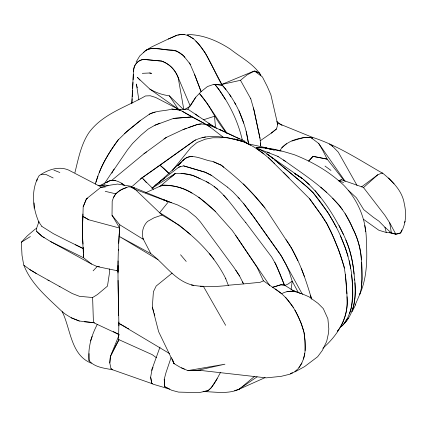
<?xml version="1.0" encoding="UTF-8"?>
<svg xmlns="http://www.w3.org/2000/svg" width="427" height="427" viewBox="0 0 427 427"><rect width="100%" height="100%" fill="white"/><g stroke="black" fill="none" stroke-linecap="round" stroke-linejoin="round"><path stroke-width="0.64" d="M118.925 325.865C118.343 293.29 116.806 260.614 119.72 228.103L112.023 215.277L112.189 201.213L113.555 197.386L115.744 193.821L120.083 190.383L122.122 189.257L128.602 186.759L133.715 187.506L168.542 201.661L177.717 204.997L187.229 209.945L195.844 216.937L200.37 221.88L234.081 267.686L239.568 276.002L243.539 283.928L228.28 285.241M118.001 265.53L117.991 271.615M97.34 324.296C91.378 335.531 87.813 347.845 89.04 360.628C94.719 367.412 104.508 368.202 112.632 369.787L152.45 383.798L151.756 383.419L150.651 377.148L152.129 368.88L160.002 347.066M89.078 353.599L89.04 360.628L89.376 361.093M118.044 260.934L117.996 273.008M110.988 368.698L112.632 369.787L110.988 368.698L109.803 362.955L110.369 356.63L118.583 340.116L118.861 323.34L126.424 327.466M131.399 186.364L117.644 184.053L110.71 185.056L100.815 187.341L86.484 198.801L83.19 206.753L82.326 233.612L83.596 257.801L91.559 264.057L97.142 266.571L117.985 270.894L116.79 270.403M82.923 214.044L82.326 233.606L83.046 244.052M118.348 250.259L118.38 249.496M131.815 103.11L133.464 70.652M131.906 103.377L132.146 98.77M132.247 96.817L132.589 90.246M132.69 88.288L133 82.374M133.133 79.753L133.411 74.501M200.887 370.412L187.864 370.609L180.135 367.236L174.045 363.649L158.614 331.662L152.322 307.168L153.4 291.753L156.17 286.047L172.124 273.109M118.727 243.257L119.784 224.815L112.023 215.283M292.671 372.931L290.291 373.492C297.475 372.28 301.499 364.578 303.688 358.322C306.18 350.076 305.209 341.386 304.125 333.001C299.599 315.841 290.509 298.638 275.132 288.93M389.862 232.576L395.946 234.396L400.611 232.987C406.152 224.298 406.541 213.431 404.268 203.636C402.346 191.002 392.621 181.39 383.19 173.575C360.158 160.44 337.864 145.49 312.404 137.323L277.272 123.019L277.123 122.554L277.747 124.556L276.482 128.981L271.214 133.171L260.283 140.729M305.113 350.642L304.979 340.581L304.024 332.387M109.803 362.955L110.369 356.63L118.968 335.27M355.157 305.038L359.822 294.171L361.466 287.825L362.069 279.183L361.578 262.642M361.466 287.825C362.758 268.023 362.427 246.769 352.899 228.845C341.077 197.984 311.272 179.831 285.732 161.555L277.785 156.33L256.675 148.137M291.054 289.965L292.191 281.142L289.159 271.604L285.796 263.961L281.553 256.365L253.953 217.284L243.748 203.716L237.983 197.13M151.836 370.465L152.135 368.88L153.085 367.535M36.823 180.973L37.245 179.078L39.129 175.641C47.723 169.855 58.515 165.729 68.619 170.069L101.514 187.186M304.787 353.385L303.469 359.011M74.901 172.721C78.269 159.218 80.954 144.774 88.693 133C102.288 113.977 126.077 107.118 145.479 95.958L150.261 95.755L155.647 97.452L182.19 111.228L209.15 126.291L223.326 137.297L226.918 137.51L234.85 139.399M359.828 294.171L359.94 293.739M220.46 372.547C216.857 378.898 213.884 386.056 208.013 390.7L198.966 392.637L178.507 392.098L171.739 390.283L165.1 386.937L164.47 385.859L164.256 379.149L166.007 372.6L171.136 357.436M347.114 318.878L343.607 324.36L341.312 326.506C346.585 321.985 349.142 315.019 351.047 308.556L351.101 308.358C358.194 267.441 340.57 225.814 314.688 194.712L313.247 192.839L307.226 187.058L272.746 158.049L265.258 152.556L259.061 149.076M349.457 313.834C354.148 301.334 352.916 287.835 351.501 274.86M95.36 184.09C99.726 167.923 108.234 153.277 118.183 139.928L127.822 130.614L140.552 120.382L150.144 113.705L155.172 112.12M95.936 182.238L97.964 176.127M91.554 264.062L50.642 241.586L41.931 236.243L36.711 231.482L36.503 228.52L38.814 221.976C33.007 208.6 31.139 192.694 37.245 179.078M359.849 294.123C367.327 277.134 367.284 258.196 366.323 240.006C366.243 219.702 357.911 199.879 343.842 185.329C329.793 171.9 312.543 161.929 294.518 154.793C282.226 151.083 268.967 146.872 256.019 147.918C258.874 147.416 261.735 147.454 264.596 147.918M90.487 340.981L92.163 336.433M401.78 229.907L400.611 232.987L395.535 233.927L389.744 232.491L391.388 232.923L389.707 222.825L385.037 215.518L363.388 187.41L341.547 179.772L338.403 180.765L341.547 179.772M404.588 222.51L405.058 221.282M83.185 206.759L86.35 199.025L87.594 198.165L86.478 198.806M99.267 172.508C103.809 160.733 110.844 150.123 118.183 139.933L118.423 139.618M348.4 318.094L344.189 323.735C356.63 310.408 356.23 291.049 354.079 274.113C352.825 259.68 349.056 245.552 342.518 232.598C332.403 212.47 319.668 192.887 302.188 178.401L266.95 154.099M351.923 311.283C355.376 302.252 355.632 292.319 354.896 282.765M352.232 311.486L355.552 304.777M111.468 354.036L119.064 339.727L152.258 354.682L156.463 357.767M111.901 173.159L112.835 171.408M113.107 170.923L127.379 149.994L132.6 143.419L141.198 134.98L148.185 129.077L154.921 125.239L173.538 118.402L191.867 116.907L203.764 123.019L210.394 127.161M217.156 378.68L211.189 387.86L208.013 390.705L203.049 391.602C214.872 391.703 227.415 394.404 238.672 389.456M322.812 348.288C335.777 336.983 346.58 321.419 347.215 303.698C346.959 291.161 346.276 278.548 343.981 266.208L338.979 250.991L333.919 238.223L326.842 223.583L321.499 215.256L309.687 198.833L268.332 157.542M338.446 330.274L337.415 331.213C345 321.654 348.026 308.849 347.06 296.738M136.106 61.984L139.762 55.916L145.57 50.685L147.582 49.495L152.615 48.224L176.442 50.962L183.386 55.595L190.058 63.981L194.482 74.207L201.122 91.602L199.377 93.438L207.485 103.852L227.137 133.582M113.555 197.391C115.941 192.235 121.225 189.252 126.44 187.592M190.613 105.517L195.812 97.169L199.377 93.449C210.367 105.416 215.827 121.006 226.753 133.064M279.648 150.896C286.368 140.387 300.496 136.912 312.404 137.323L303.789 137.51L291.983 140.985M104.679 183.274L114.185 168.985M180.141 110.139L178.449 109.387L187.8 109.163L195.812 97.175M301.948 363.067L298.884 367.572M172.423 170.4L190.752 147.705L197.066 142.501L205.238 139.197L212.779 137.777L221.907 137.772M163.29 199.719L168.542 201.661L159.634 212.705C186.434 228.568 211.466 250.121 225.621 278.377L228.365 285.455C216.911 286.624 205.264 287.302 193.853 285.38C175.582 281.825 164.918 264.073 150.816 253.617L119.133 236.334L157.985 259.659M168.435 201.784L135.242 189.412L131.206 187.085L135.242 189.412L162.009 215.043L179.409 225.317L190.394 234.46M94.618 322.769L79.31 321.019L71.485 317.918L65.534 314.293L62.187 311.651C47.669 297.683 30.99 284.142 23.661 264.708L22.007 255.287L21.35 242.216L27.301 235.848L35.276 229.053L36.503 228.52M93.118 270.846L97.142 266.571L99.496 266.726M296.69 370.054L294.929 371.89L304.547 366.638L317.651 356.753L322.422 350.316L326.698 341.338L328.395 333.61L328.822 328.891L327.888 318.772L323.282 308.588L318.008 303.341L308.956 296.792L301.03 293.37M177.845 165.692L181.037 162.447M192.358 156.41C188.472 156.298 184.966 158.236 182.409 161.054C190.159 151.382 202.825 160.274 212.31 161.331L221.41 165.26L223.812 167.277C240.182 180.322 255.698 194.931 267.836 212.075L291.476 248.066L297.886 260.79M177.792 165.671L181.48 161.961M178.283 35.067C183.669 33.189 189.076 35.537 193.372 38.756C207.164 50.818 212.673 69.073 221.656 84.477L240.492 80.303L246.971 74.944L254.583 70.978L259.328 73.006L260.934 75.349C253.627 63.799 240.828 57.49 230.377 49.185C217.626 40.843 202.788 34.475 187.314 34.55M151.943 188.115L164.432 178.054L154.718 185.558M183.781 159.661L159.025 182.334L178.774 167.203L183.599 165.857L205.125 172.22L211.578 175.422L227.452 187.122M131.692 186.829L141.961 177.835L153.56 189.241M124.374 133.651L140.558 120.382M382.154 173.015L382.651 173.479L382.154 173.01L377.852 174.723L363.51 187.565M159.565 186.727L175.396 173.463C183.706 172.802 192.257 174.419 199.564 178.47L206.289 181.587L208.942 183.242M143.424 52.521C150.112 45.182 160.835 49.692 169.199 49.916C175.337 49.713 180.989 52.622 184.848 57.293M170.907 177.173L175.396 173.479M234.535 390.652L239.248 389.184L254.439 376.465M99.843 185.612L108.41 181.352L110.417 180.498L111.602 180.488L143.952 153.795L166.242 137.462L183.012 129.643L197.669 124.374L201.229 123.937L206.134 124.465M281.687 147.662L286.517 143.685M118.583 340.116L119.064 339.727M271.214 133.165L276.482 128.981M140.387 179.03L194.328 140.686C206.631 134.046 221.757 136.507 234.839 139.421M143.952 153.795L146.488 151.884M361.594 186.882L377.852 174.723M141.961 177.845C159.597 165.713 176.885 153.112 194.333 140.691L195.614 139.832M238.885 389.296L257.118 376.801M21.35 242.216L30.37 236.563M191.995 193.047C183.135 187.266 172.689 185.313 162.281 185.211L161.23 185.9L162.281 185.211C182.884 184.213 200.573 197.087 214.68 210.735L232.347 230.601L235.645 235.346L257.129 267.393L263.427 280.817L281.703 293.691C287.446 290.408 294.929 290.456 300.752 293.552M149.183 114.34C155.962 110.454 164.47 111.26 171.809 109.072L179.858 110.033L171.809 109.072M163.995 138.919L166.242 137.462M151.975 188.238L175.171 173.533M108.41 181.352L106.547 182.516C112.087 177.974 119.592 181.32 124.364 185.339L121.209 183.103M184.432 109.664L190.266 106.083L178.144 77.447C174.835 69.377 169.727 64.173 161.641 61.077L143.958 59.438C137.873 59.769 133.277 65.304 133.662 71.304C133.277 65.31 137.878 59.775 143.952 59.438L161.636 61.082C169.583 64.039 174.979 69.548 178.144 77.447L178.208 77.597M145.431 50.669L151.676 46.906L168.286 39.038L177.205 35.126L181.721 34.363M23.885 265.231L29.826 269.586L36.183 273.435L72.291 293.552L79.427 296.311L92.616 297.523L97.42 294.555L107.476 286.117L109.707 271.332L109.312 268.935M263.427 280.817L260.144 282.306L243.534 283.918L242.525 281.873M145.506 192.812L162.281 185.201M239.248 389.173L265.06 377.644M168.286 39.038L177.205 35.126M154.921 125.239L159.917 123.152M178.785 167.208L180.44 166.519M183.012 129.643L186.257 128.303M195.796 41.077L199.153 44.632L205.28 52.953L222.253 85.17L213.89 84.322L207.474 86.537L201.074 91.64L194.482 74.207M162.014 215.048L154.115 217.765L147.55 221.421C142.89 225.995 141.534 232.357 143.013 238.576L143.728 239.371M188.462 127.54L197.669 124.38L201.229 123.937M203.508 119.757L214.471 116.267L215.566 127.764L216.772 128.169M290.472 374.052L281.11 376.358L266.213 377.863L198.192 370.156L193.634 370.625L187.859 370.599L224.928 364.199L198.224 370.172M38.814 221.971L39.135 221.896L38.814 221.976L41.857 226.406M202.019 137.563L205.552 136.982M98.05 185.718L104.909 184.982L108.143 185.564M173.538 118.402L192.118 116.966L182.185 111.228M100.687 185.339L104.914 184.982M100.815 187.341L105.309 186.983M142.303 73.327L149.647 72.996L151.441 73.316L149.647 72.996M111.602 180.488L115.525 180.493M286.928 291.47L294.87 291.545L284.366 285.065L280.875 284.777L272.41 287.36L280.875 284.777L284.366 285.065L276.114 264.815L271.748 257.097L245.738 222.547M41.232 174.472L46.057 174.499L53.161 177.963M200.21 286.229L203.353 286.266L225.648 325.321M182.633 34.384L184.315 34.502M222.504 137.238L223.326 137.307M363.761 219.499L378.872 230.265L386.259 232.491L391.388 232.923L384.924 227.239L378.946 221.181L373.385 217.332L363.724 209.641L356.369 197.749L348.24 190.196M84.263 321.771L93.438 322.615L119.202 334.645L113.326 331.533M139.96 80.127L137.302 77.308L149.813 89.078L178.449 109.376L180.263 109.579M181.032 173.282L192.62 175.3L200.119 178.726M213.89 84.316L222.253 85.165C236.665 101.562 245.642 122.437 248.551 144.011L246.214 131.58M191.317 285.012L193.847 285.38M183.439 109.536L169.332 95.797C162.431 94.938 155.796 92.59 149.808 89.072M265.471 148.009L274.219 150.016L265.471 148.009L281.089 151.099M132.14 187.202L134.74 188.104M248.236 143.808L266.966 147.977M183.599 165.868L205.141 172.23L211.584 175.444M105.223 191.328L115.744 193.821M237.962 140.205L236.088 139.736L245.045 142.095L247.19 143.328L245.034 142.09L239.211 140.52M88.843 219.809L82.891 216.414L88.843 219.809L119.715 228.103M296.578 291.924L300.939 293.653M152.711 384.076L169.636 389.12L165.1 386.937L164.47 385.859L164.256 379.149M338.979 180.957L343.618 182.484M163.669 199.799L171.729 202.761M292.244 290.413L294.87 291.545M267.382 152.049L269.586 152.903M79.31 321.019L71.192 317.752M53.887 170.143L59.844 172.513M213.66 161.758L221.416 165.286L223.817 167.283M181.507 367.909L184.384 369.152M245.13 141.268L210.095 125.223L206.209 124.497L210.095 125.223L215.566 127.758L187.805 109.163M259.338 73.017L255.063 71.128L253.643 71.224L221.656 84.477L225.952 89.521M219.74 129.472L234.332 136.523M235.501 137.088L239.59 139.063M75.446 244.762L83.361 248.631L83.478 253.216M50.637 241.581L83.601 257.801L83.516 254.529M91.389 363.217C70.674 355.184 70.754 328.811 62.198 311.651M219.734 129.466L222.392 130.881M277.774 156.33L278.185 156.549M250.484 145.223L243.785 141.689L234.188 139.005C249.106 142.026 261.916 151.51 272.784 161.758M152.45 383.798L151.761 383.425L150.656 377.148M127.588 328.101L128.751 328.737M59.113 286.352L59.967 286.821M187.672 35.361L193.372 38.761M47.883 280.101L49.084 280.779M169.524 353.545L118.861 323.335L118.829 322.011M29.826 269.586L36.183 273.429M312.665 138.61L310.632 137.371L318.702 143.467L345.181 181.352M143.579 239.51L119.784 224.815M208.584 123.44L210.196 124.438M211.269 125.1L215.566 127.764M174.083 363.681L172.156 358.915L174.045 363.649M206.289 181.587C223.572 190.581 233.537 208.146 245.733 222.536L245.877 222.723M41.857 226.411L53.402 233.676L65.657 239.921L83.361 248.626L83.276 247.318M44.248 237.716L41.931 236.243L36.711 231.482M283.357 159.97L285.732 161.555M256.883 148.9L263.902 153.912M266.96 154.083L269.72 156.004M325.016 166.076L330.968 170.421M255.02 71.421L262.402 76.924L267.201 86.35L270.889 94.789L277.747 124.556M276.765 121.449L282.06 125.458M332.718 146.418L329.756 144.123L332.718 146.418L338.264 152.129L357.031 185.403M214.226 186.556L217.669 189.252M195.443 114.052L198.427 116.411M271.134 157.147L273.024 158.663M274.561 159.938L276.098 161.209M277.123 162.063L295.585 177.354M295.222 177.061L307.221 187.069L313.242 192.839L328.326 213.169L336.7 227.788M198.683 197.151L215.304 211.312M227.426 187.106L233.014 191.915L239.499 198.726M303.624 179.628L309.378 184.629M320.784 187.223L326.724 192.481M273.723 162.671L274.588 163.525M169.183 173.613L160.173 165.35L164.336 168.809L169.044 173.533M283.731 172.593L289.116 178.027M332.702 198.427L339.278 205.296L342.491 209.646M309.484 198.64L321.499 215.256L326.836 223.599L330.893 231.407L337.944 248.162L341.354 257.711L344.386 268.124M243.347 183.866L253.916 195.16L264.98 207.912M388.586 177.974L394.068 183.893M143.232 178.945L146.493 182.756M395.946 234.396L389.707 222.825M223.657 195.224L227.292 199.414M180.562 254.759L186.215 261.447M209.497 253.745L214.007 259.248M285.775 297.582L293.317 307.403M344.413 181.043L327.162 159.122L322.604 150.08L318.702 143.467M315.067 190.549L320.261 197.338M243.753 203.722L253.964 217.295L280.571 254.679L302.46 294.459M189.273 62.87L190.287 64.482M235.651 235.362L269.704 285.524M169.332 95.797L178.449 109.376M235.795 270.206L239.568 276.007M286.015 239.632C298.548 257.412 305.449 278.367 311.603 299.001M229.464 94.239L230.959 96.667M225.285 99.283L219.366 90.076L214.968 84.471C228.013 100.809 237.722 119.848 242.365 140.296M234.348 102.277L235.757 104.62M240.492 80.303L250.793 98.845L254.102 110.465L260 138.3L260.716 145.804L260.539 142.965M345.096 213.687C353.07 228.007 360.9 242.99 361.317 259.787M274.833 262.354L279.621 272.901L284.617 285.54L287.878 284.142L292.196 281.137L298.43 292.708M143.013 238.581L150.816 253.617M339.118 225.568L343.319 234.284M340.42 235.912L345.496 248.391L348.058 256.301M239.04 110.812L243.673 123.2M225.616 278.377L225.846 278.911M301.43 268.738L304.467 276.712M345.827 240.011C350.695 250.777 352.857 262.429 354.074 274.102M250.585 98.231L250.798 98.85M303.81 331.475L301.414 323.805A128.922 74.437 60 0 0 294.913 310.114M152.322 307.168L153.853 312.18M154.232 313.434L154.809 315.313M136.944 86.516L137.275 87.781M384.924 227.239L386.259 232.491M310.52 295.281L311.422 298.964M253.473 107.887L260 138.305M136.779 85.88L136.426 84.06L138.844 99.806M349.286 260.726L350.668 268.444M178.144 77.447L183.786 109.339M364.711 225.493L365.774 231.76M345.326 274.241L346.916 293.728M354.597 279.002L354.709 280.181M92.616 297.523L93.438 322.615M118.679 315.446L118.071 280.368M34.112 202.894L34.149 208.168M312.959 156.405L308.689 161.059L313.007 156.362L327.162 159.122L313.002 156.367M293.867 290.808L292.564 290.413L295.996 291.881L293.867 290.814M277.651 123.222L277.262 123.019L277.657 123.222M302.188 178.401L294.39 173.298L302.183 178.401"/></g></svg>
